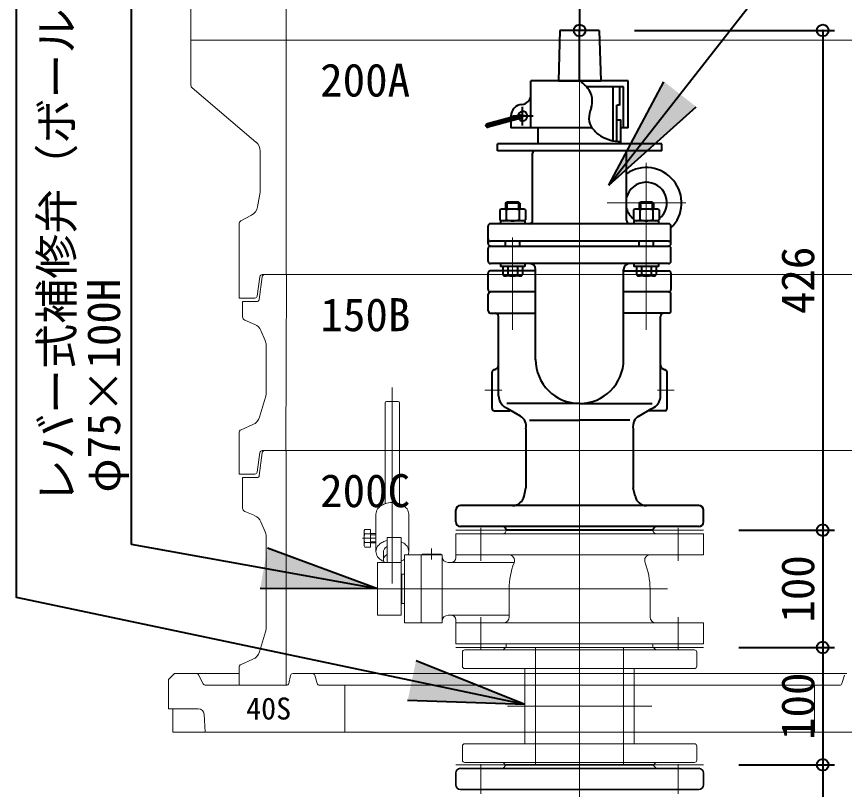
# Model space of a CAD drawing. Units: millimetres at full size, sheet at 1:20. Extents: x -5952 to 5966, y -3160 to 3160.
# Drawn here: x 117 to 822, y 1791 to 2450 of the extents above; entities that cross this region are included whole.
import ezdxf
from ezdxf.enums import TextEntityAlignment as Align

# ---------------------------------------------------------------- set-up
doc = ezdxf.new("R2010")
doc.units = ezdxf.units.MM
doc.header["$LTSCALE"] = 20
doc.header["$PDMODE"] = 32
doc.header["$PDSIZE"] = 10
for name, color, linetype, lineweight in [('0-5_TEMP01', 3, 'Continuous', 18), ('0-6_T字管', 6, 'Continuous', 35), ('0-7_躯体', 7, 'Continuous', 9), ('0-8_細線', 7, 'Continuous', 9), ('0-9_消火栓', 2, 'Continuous', 40), ('0-C_寸法', 1, 'Continuous', 40), ('1-1_補修弁', 7, 'Continuous', 9)]:
    doc.layers.add(name, color=color, linetype=linetype, lineweight=lineweight)
doc.layers.add('0-D_注釈', color=1, linetype='Continuous')
doc.styles.add('ＭＳ ゴシック', font='')
doc.styles.get('ＭＳ ゴシック').set_extended_font_data('MS Gothic')

msp = doc.modelspace()

# ---------------------------------------------------------------- linework, layer by layer
at = {"layer": '0-5_TEMP01'}
for p, q in [((596.24, 2586.35), (596.24, 2429.98)), ((596.24, 2439.19), (596.24, 2169.18)), ((596.24, 2012.18), (596.24, 2438.18)), ((596.24, 2012.18), (596.24, 2438.18)), ((653.08, 2325.36), (653.08, 2182.86)), ((686.81, 2291.23), (619.67, 2291.23)), ((596.24, 2268.68), (596.24, 1918.68)), ((596.24, 2268.68), (596.24, 2048.68)), ((539.24, 2261.68), (539.24, 2182.86)), ((436.74, 1966.74), (436.74, 2133.92)), ((515.55, 2131.49), (529.92, 2131.49)), ((676.93, 2131.49), (662.56, 2131.49)), ((596.24, 2118.68), (596.24, 1868.68)), ((490.74, 2012.18), (701.74, 2012.18)), ((512.24, 1986.19), (512.24, 2014.19)), ((680.24, 2014.19), (680.24, 1986.19)), ((411.37, 2005.32), (422.74, 2005.32)), ((596.24, 1978.69), (596.24, 1878.69)), ((408.74, 1962.18), (671.23, 1962.18)), ((596.24, 1313.99), (596.24, 1949.48)), ((512.24, 1910.18), (512.24, 1938.18)), ((680.24, 1938.18), (680.24, 1910.18)), ((596.24, 1928.69), (596.24, 1828.69)), ((490.74, 1912.18), (701.74, 1912.18)), ((558.74, 1812.18), (558.74, 1912.18)), ((596.24, 1812.18), (596.24, 1912.18)), ((633.74, 1812.18), (633.74, 1912.18)), ((534.8, 1862.18), (657.66, 1862.18)), ((596.24, 1308.39), (596.24, 1849.48)), ((490.74, 1812.18), (701.74, 1812.18)), ((512.24, 1787.32), (512.24, 1812.86)), ((680.24, 1787.32), (680.24, 1812.86))]:
    msp.add_line(p, q, dxfattribs=at)
at = {"layer": '0-6_T字管'}
for p, q in [((533.74, 1812.18), (530.73, 1809.18)), ((533.74, 1812.18), (658.73, 1812.18)), ((658.73, 1812.18), (661.74, 1809.18)), ((490.74, 1795.19), (490.74, 1805.19)), ((697.74, 1809.18), (494.74, 1809.18)), ((701.74, 1795.19), (701.74, 1805.19)), ((697.74, 1791.19), (494.74, 1791.19))]:
    msp.add_line(p, q, dxfattribs=at)
for centre, start, end in [((494.74, 1805.19), 90, 180), ((697.74, 1805.19), 0, 90), ((494.74, 1795.19), 180, 270), ((697.74, 1795.19), 270, 0)]:
    msp.add_arc(centre, 4, start, end, dxfattribs=at)
at = {"layer": '0-7_躯体'}
for p, q in [((265.24, 2479.98), (265.24, 2429.98)), ((346.24, 2479.98), (346.24, 2429.98)), ((265.24, 2429.98), (596.24, 2429.98)), ((265.24, 2429.98), (265.24, 2391.39)), ((346.24, 2429.98), (346.24, 2229.98)), ((887.24, 2429.98), (596.24, 2429.98)), ((266.31, 2389.09), (320.63, 2342.98)), ((324.24, 2335.3), (324.24, 2301.81)), ((324.1, 2300.16), (322.05, 2287.85)), ((316.88, 2280.66), (307.82, 2275.83)), ((306.24, 2273.19), (306.24, 2229.98)), ((306.24, 2229.98), (306.24, 2209.99)), ((323.99, 2228.26), (321.66, 2211.7)), ((325.99, 2228.26), (323.25, 2208.71)), ((325.97, 2229.98), (596.24, 2229.98)), ((346.49, 2229.98), (345.99, 2079.98)), ((866.49, 2229.98), (596.24, 2229.98)), ((306.24, 2209.99), (319.69, 2209.99)), ((309.24, 2206.99), (309.24, 2193.96)), ((309.24, 2206.99), (321.26, 2206.99)), ((311.05, 2191.2), (319.56, 2187.56)), ((324.81, 2182.3), (328.43, 2173.87)), ((329.23, 2169.93), (329.23, 2128.47)), ((328.8, 2125.56), (323.58, 2108.39)), ((308.03, 2097.77), (318.01, 2102.14)), ((306.24, 2095.02), (306.24, 2059.99)), ((323.99, 2078.26), (321.66, 2061.7)), ((323.46, 2058.72), (326.01, 2078.24)), ((325.97, 2079.98), (596.24, 2079.98)), ((346.24, 2079.98), (346.24, 1879.98)), ((866.49, 2079.98), (596.24, 2079.98)), ((306.24, 2059.99), (319.69, 2059.99)), ((309.24, 2056.99), (321.49, 2056.99)), ((309.24, 2056.99), (309.24, 2030.96)), ((311.06, 2028.21), (319.56, 2024.56)), ((324.81, 2019.3), (328.43, 2010.87)), ((329.24, 2006.93), (329.24, 1928.47)), ((323.58, 1908.39), (328.8, 1925.56)), ((308.04, 1897.77), (318.02, 1902.14)), ((246.24, 1884.99), (251.24, 1889.99)), ((251.24, 1889.99), (271.24, 1889.99)), ((271.24, 1889.99), (306.24, 1889.99)), ((306.24, 1895.02), (306.24, 1879.98)), ((351.88, 1889.99), (368.75, 1889.99)), ((368.75, 1889.99), (823.73, 1889.99)), ((246.24, 1884.99), (246.24, 1859.99)), ((275.69, 1881.09), (271.8, 1888.88)), ((348.56, 1881.59), (349.92, 1888.37)), ((372.81, 1881.41), (370.67, 1888.56)), ((819.66, 1881.41), (821.81, 1888.56)), ((277.48, 1879.98), (346.6, 1879.98)), ((306.24, 1879.98), (346.6, 1879.98)), ((374.73, 1879.98), (596.24, 1879.98)), ((374.73, 1879.98), (596.24, 1879.98)), ((396.24, 1879.98), (396.24, 1839.99)), ((817.75, 1879.98), (596.24, 1879.98)), ((817.75, 1879.98), (596.24, 1879.98)), ((796.24, 1879.98), (796.24, 1839.99)), ((246.24, 1859.99), (271.49, 1859.99)), ((249.69, 1859.99), (249.83, 1839.99)), ((276.48, 1855.23), (277.24, 1839.99)), ((249.83, 1839.99), (596.24, 1839.99)), ((942.65, 1839.99), (596.24, 1839.99))]:
    msp.add_line(p, q, dxfattribs=at)
for centre, radius, start, end in [((268.24, 2391.39), 3, 180, 230.195), ((314.24, 2335.3), 10, 0, 50.194), ((314.24, 2301.81), 10, 350.538, 0), ((312.18, 2289.49), 10, 298.072, 350.538), ((309.24, 2273.19), 3, 118.073, 180), ((325.97, 2227.98), 2, 90, 172.001), ((327.98, 2227.98), 2, 90, 172.001), ((319.69, 2211.99), 2, 270, 352.001), ((321.26, 2208.98), 2, 270, 352.001), ((312.24, 2193.96), 3, 180, 246.801), ((315.62, 2178.36), 10, 23.199, 66.801), ((319.23, 2169.93), 10, 0, 23.199), ((319.23, 2128.47), 10, 343.072, 0), ((314.01, 2111.3), 10, 293.629, 343.072), ((309.24, 2095.02), 3, 113.629, 180), ((325.97, 2077.98), 2, 90, 172.001), ((328, 2077.98), 2, 90, 172.569), ((319.69, 2061.99), 2, 270, 352.001), ((321.49, 2058.98), 2, 270, 352.569), ((312.24, 2030.96), 3, 180, 246.801), ((315.62, 2015.36), 10, 23.199, 66.801), ((319.24, 2006.93), 10, 0, 23.199), ((319.24, 1928.47), 10, 343.072, 0), ((314.02, 1911.3), 10, 293.629, 343.072), ((309.24, 1895.02), 3, 113.629, 180), ((270, 1887.99), 2, 26.565, 90), ((351.88, 1887.99), 2, 90, 168.691), ((368.75, 1887.99), 2, 16.7, 90), ((277.48, 1881.98), 2, 206.565, 270), ((346.6, 1881.98), 2, 270, 348.691), ((374.73, 1881.98), 2, 196.7, 270), ((817.75, 1881.98), 2, 270, 343.3), ((271.49, 1854.98), 5, 2.862, 90)]:
    msp.add_arc(centre, radius, start, end, dxfattribs=at)
at = {"layer": '0-8_細線'}
for p, q in [((533.23, 1912.18), (531.24, 1910.18)), ((533.23, 1912.18), (659.23, 1912.18)), ((659.23, 1912.18), (661.24, 1910.18)), ((496.46, 1908.18), (496.46, 1896.18)), ((498.46, 1910.18), (694.01, 1910.18)), ((696.01, 1908.18), (696.01, 1896.18)), ((498.46, 1894.18), (694.01, 1894.18)), ((549.74, 1830.19), (549.74, 1894.18)), ((642.74, 1830.19), (642.74, 1894.18)), ((496.46, 1816.19), (496.46, 1828.18)), ((498.46, 1830.19), (694.01, 1830.19)), ((696.01, 1816.19), (696.01, 1828.18)), ((498.46, 1814.19), (694.01, 1814.19)), ((533.23, 1812.18), (531.24, 1814.19)), ((659.23, 1812.18), (661.24, 1814.19))]:
    msp.add_line(p, q, dxfattribs=at)
for centre, start, end in [((498.46, 1908.18), 90, 179.998), ((694.01, 1908.18), 0.002, 90), ((498.46, 1896.18), 179.998, 270), ((694.01, 1896.18), 270, 0.002), ((498.46, 1828.18), 90, 180.002), ((694.01, 1828.18), 359.998, 90), ((498.46, 1816.19), 180.002, 270), ((694.01, 1816.19), 270, 359.998)]:
    msp.add_arc(centre, 2, start, end, dxfattribs=at)
at = {"layer": '0-9_消火栓'}
for p, q in [((579.49, 2438.18), (578.16, 2395.1)), ((612.99, 2438.18), (579.49, 2438.18)), ((596.24, 2395.18), (596.24, 2438.18)), ((612.99, 2438.18), (614.32, 2395.1)), ((612.99, 2438.18), (614.32, 2395.1)), ((637.74, 2395.1), (554.74, 2395.1)), ((554.74, 2355.1), (554.74, 2395.1)), ((578.16, 2395.18), (614.32, 2395.18)), ((637.74, 2355.1), (637.74, 2395.1)), ((633.74, 2390.1), (602.2, 2390.1)), ((624.74, 2344.12), (624.74, 2390.1)), ((630.29, 2390.1), (630.49, 2389.89)), ((630.49, 2374.8), (630.49, 2389.89)), ((633.74, 2355.1), (633.74, 2390.1)), ((547.74, 2357.23), (547.74, 2372.95)), ((630.29, 2374.59), (627.99, 2374.59)), ((627.99, 2343.7), (627.99, 2374.59)), ((630.49, 2374.8), (630.29, 2374.59)), ((549.37, 2365.53), (515.86, 2356.56)), ((544.93, 2365.9), (517.67, 2358.59)), ((545.72, 2363), (518.44, 2355.69)), ((537.74, 2365.1), (537.74, 2363.97)), ((556.57, 2365.1), (538.96, 2365.1)), ((537.74, 2360.86), (537.74, 2355.1)), ((606.89, 2355.1), (537.74, 2355.1)), ((560.99, 2341.59), (560.99, 2355.1)), ((631.49, 2341.59), (631.49, 2355.1)), ((637.74, 2355.1), (631.49, 2355.1)), ((666.24, 2341.59), (526.24, 2341.59)), ((526.24, 2335.6), (526.24, 2341.59)), ((666.24, 2335.6), (666.24, 2341.59)), ((666.24, 2335.6), (526.24, 2335.6)), ((556.24, 2276.41), (556.24, 2333.59)), ((636.24, 2276.41), (636.24, 2333.6)), ((533.24, 2290.91), (534.24, 2291.9)), ((544.24, 2291.9), (534.24, 2291.9)), ((534.24, 2291.9), (534.24, 2285.9)), ((545.24, 2290.91), (544.24, 2291.9)), ((544.24, 2291.9), (544.24, 2285.9)), ((647.08, 2290.91), (648.08, 2291.9)), ((658.08, 2291.9), (648.08, 2291.9)), ((648.08, 2291.9), (648.08, 2285.9)), ((659.08, 2290.91), (658.08, 2291.9)), ((658.08, 2291.9), (658.08, 2285.9)), ((528.29, 2285.11), (528.29, 2276.7)), ((547.45, 2285.9), (531.02, 2285.9)), ((545.24, 2290.91), (533.24, 2290.91)), ((533.24, 2290.91), (533.24, 2285.9)), ((533.76, 2285.11), (533.76, 2276.7)), ((544.72, 2285.11), (544.72, 2276.7)), ((545.24, 2290.91), (545.24, 2285.9)), ((550.19, 2285.11), (550.19, 2276.7)), ((642.13, 2285.11), (642.13, 2276.7)), ((661.29, 2285.9), (644.87, 2285.9)), ((659.08, 2290.91), (647.08, 2290.91)), ((647.08, 2290.91), (647.08, 2285.9)), ((647.6, 2285.11), (647.6, 2276.7)), ((658.55, 2285.11), (658.55, 2276.7)), ((659.08, 2290.91), (659.08, 2285.9)), ((664.03, 2285.11), (664.03, 2276.7)), ((518.24, 2256.41), (518.24, 2271.41)), ((672.09, 2273.4), (520.24, 2273.4)), ((528.74, 2275.9), (528.74, 2273.4)), ((549.74, 2275.9), (528.74, 2275.9)), ((549.74, 2275.9), (549.74, 2273.4)), ((642.58, 2275.9), (642.58, 2273.4)), ((663.58, 2275.9), (642.58, 2275.9)), ((663.58, 2275.9), (663.58, 2273.4)), ((674.08, 2256.41), (674.08, 2271.41)), ((672.08, 2258.41), (520.24, 2258.41)), ((533.24, 2254.4), (533.24, 2258.41)), ((545.24, 2254.4), (545.24, 2258.41)), ((647.08, 2254.4), (647.08, 2258.41)), ((659.08, 2254.4), (659.08, 2258.41)), ((518.24, 2241.41), (518.24, 2252.4)), ((520.24, 2254.4), (672.09, 2254.4)), ((674.08, 2241.41), (674.08, 2252.4)), ((672.08, 2239.4), (520.24, 2239.4)), ((528.74, 2239.4), (528.74, 2236.91)), ((549.74, 2236.91), (528.74, 2236.91)), ((530.74, 2236.91), (530.74, 2229.7)), ((534.99, 2236.91), (534.99, 2229.7)), ((543.49, 2236.91), (543.49, 2229.7)), ((547.74, 2236.91), (547.74, 2229.7)), ((549.74, 2239.4), (549.74, 2236.91)), ((642.58, 2239.4), (642.58, 2236.91)), ((663.58, 2236.91), (642.58, 2236.91)), ((644.58, 2236.91), (644.58, 2229.7)), ((648.83, 2236.91), (648.83, 2229.7)), ((657.33, 2236.91), (657.33, 2229.7)), ((661.58, 2236.91), (661.58, 2229.7)), ((663.58, 2239.4), (663.58, 2236.91)), ((518.24, 2217.23), (518.24, 2231.23)), ((558.74, 2233.23), (520.24, 2233.23)), ((545.62, 2228.91), (532.87, 2228.91)), ((558.74, 2157.5), (558.74, 2234.4)), ((633.74, 2157.67), (633.74, 2234.4)), ((633.74, 2233.23), (672.08, 2233.23)), ((659.45, 2228.91), (646.71, 2228.91)), ((674.08, 2231.23), (674.08, 2217.23)), ((558.74, 2215.23), (520.24, 2215.23)), ((672.08, 2215.23), (633.74, 2215.23)), ((518.4, 2199.23), (518.4, 2213.23)), ((674.08, 2199.23), (674.08, 2213.23)), ((520.4, 2197.23), (558.74, 2197.23)), ((527.24, 2126.81), (527.24, 2194.23)), ((672.08, 2197.23), (633.74, 2197.23)), ((665.24, 2126.81), (665.24, 2194.23)), ((521.74, 2115.99), (521.74, 2146.99)), ((669.24, 2148.99), (668.74, 2148.99)), ((670.74, 2115.99), (670.74, 2146.99)), ((535.18, 2115.59), (532.98, 2116.86)), ((596.24, 2120.17), (534.3, 2120.17)), ((545.78, 2109.47), (535.18, 2115.59)), ((596.24, 2120.17), (658.18, 2120.17)), ((646.7, 2109.47), (657.3, 2115.59)), ((657.3, 2115.59), (659.5, 2116.86)), ((523.74, 2113.99), (536.88, 2113.99)), ((668.74, 2113.99), (655.61, 2113.99)), ((553.53, 2105.82), (596.24, 2105.82)), ((638.95, 2105.82), (596.24, 2105.82)), ((550.55, 2098.68), (550.55, 2048.37)), ((641.93, 2098.68), (641.93, 2048.37)), ((548.96, 2041.05), (550.55, 2048.37)), ((643.52, 2041.05), (641.93, 2048.37)), ((697.74, 2033.18), (494.73, 2033.18)), ((490.74, 2019.18), (490.74, 2029.39)), ((701.74, 2019.18), (701.74, 2029.18)), ((697.74, 2015.18), (494.74, 2015.18)), ((658.74, 2012.18), (533.74, 2012.18))]:
    msp.add_line(p, q, dxfattribs=at)
msp.add_lwpolyline([(631.49, 2341.59), (631.49, 2361.6), (627.99, 2361.6)], dxfattribs=at)
for centre, radius, start, end in [((584.03, 2374.5), 23.95, 37.40601, 59.32743), ((587.48, 2376.76), 19.82, 11.82989, 38.28191), ((546.74, 2383.07), 8, 273.185, 0), ((587.9, 2378.21), 19.16, 340.48938, 7.85098), ((547.74, 2365.1), 10, 93.185, 180), ((637.76, 2360.55), 33.73, 160.48927, 176.02855), ((547.74, 2365.1), 4, 217.024, 172.976), ((545.33, 2364.45), 1.5, 285, 105), ((618.18, 2363.47), 14.07, 182.40835, 219.6681), ((518.05, 2357.14), 1.5, 105, 285), ((628.59, 2371.32), 27.11, 218.39583, 237.7464), ((630.39, 2373.46), 29.89, 237.00634, 254.54624), ((630.49, 2374.74), 31.14, 254.99564, 271.83385), ((558.24, 2333.59), 2, 90, 180), ((634.24, 2333.59), 2, 0, 90), ((653.08, 2291.23), 30, 314.427, 124.152), ((653.08, 2291.23), 17.5, 308.734, 164.233), ((531.02, 2280.82), 5.08, 57.419, 122.581), ((539.24, 2266.77), 19.14, 73.374, 106.626), ((547.45, 2280.82), 5.08, 57.419, 122.581), ((653.08, 2291.23), 17.5, 195.767, 231.265), ((644.87, 2280.82), 5.08, 57.419, 122.581), ((653.08, 2266.77), 19.14, 73.374, 106.626), ((661.29, 2280.82), 5.08, 57.419, 122.581), ((520.24, 2271.41), 2, 90, 180), ((531.02, 2280.99), 5.08, 237.419, 302.581), ((539.24, 2295.03), 19.14, 253.374, 286.626), ((547.45, 2280.99), 5.08, 237.419, 302.581), ((553.24, 2276.41), 3, 270, 0), ((639.24, 2276.41), 3, 180, 270), ((644.87, 2280.99), 5.08, 237.419, 302.581), ((653.08, 2295.03), 19.14, 253.374, 286.626), ((661.29, 2280.99), 5.08, 237.419, 302.581), ((672.08, 2271.41), 2, 0, 90), ((520.24, 2260.41), 2, 180, 270), ((520.24, 2256.41), 2, 180, 270), ((672.08, 2260.41), 2, 270, 0), ((672.08, 2256.41), 2, 270, 0), ((520.24, 2252.4), 2, 90, 180), ((672.08, 2252.4), 2, 0, 90), ((520.24, 2241.41), 2, 180, 270), ((553.74, 2234.4), 5, 0, 90), ((638.74, 2234.4), 5, 90, 180), ((672.08, 2241.41), 2, 270, 0), ((520.24, 2231.23), 2, 90, 180), ((532.87, 2232.12), 3.22, 228.74, 311.26), ((539.24, 2240.59), 11.69, 248.679, 291.321), ((545.62, 2232.12), 3.22, 228.74, 311.26), ((646.71, 2232.12), 3.22, 228.74, 311.26), ((653.08, 2240.59), 11.69, 248.679, 291.321), ((659.45, 2232.12), 3.22, 228.74, 311.26), ((672.08, 2231.23), 2, 0, 90), ((520.24, 2217.23), 2, 180, 270), ((520.4, 2213.23), 2, 90, 180), ((672.08, 2217.23), 2, 270, 0), ((672.08, 2213.23), 2, 0, 90), ((520.4, 2199.23), 2, 180, 270), ((524.24, 2194.23), 3, 0, 90), ((668.24, 2194.23), 3, 90, 180), ((672.08, 2199.23), 2, 270, 0), ((596.24, 2157.67), 37.5, 180, 0), ((523.24, 2152.99), 4, 270, 0), ((669.24, 2152.99), 4, 180, 270), ((523.74, 2146.99), 2, 90, 180), ((668.74, 2146.99), 2, 0, 90), ((538.74, 2126.81), 11.5, 180, 240), ((653.74, 2126.81), 11.5, 300, 0), ((523.74, 2115.99), 2, 180, 270), ((668.74, 2115.99), 2, 270, 0), ((540.78, 2100.8), 10, 347.697, 60), ((651.7, 2100.8), 10, 120, 192.303), ((539.18, 2043.18), 10, 270, 347.697), ((653.29, 2043.18), 10, 192.303, 270), ((494.74, 2029.18), 4, 90, 180), ((697.74, 2029.18), 4, 0, 90), ((494.74, 2019.18), 4, 180, 270), ((697.74, 2019.18), 4, 270, 0), ((530.73, 2012.18), 3, 0, 90), ((661.74, 2012.18), 3, 90, 180)]:
    msp.add_arc(centre, radius, start, end, dxfattribs=at)
at = {"layer": '0-C_寸法'}
for p, q in [((621.23, 2306.15), (916.24, 2684.24)), ((596.24, 2522.98), (596.24, 2438.18)), ((214.57, 1999.97), (214.57, 2479.92)), ((642.99, 2438.18), (813.32, 2438.18)), ((803.31, 2438.18), (803.31, 2012.18)), ((621.23, 2306.15), (668.12, 2394.47)), ((621.23, 2306.15), (695.5, 2373.11)), ((731.74, 2012.18), (813.32, 2012.18)), ((731.74, 2012.18), (813.32, 2012.18)), ((803.31, 2012.18), (803.31, 1912.18)), ((424.24, 1962.18), (214.57, 1999.97)), ((424.24, 1962.18), (330.4, 1996.74)), ((424.24, 1962.18), (324.24, 1962.57)), ((731.74, 1912.18), (813.32, 1912.18)), ((731.74, 1912.18), (813.32, 1912.18)), ((803.31, 1912.18), (803.31, 1812.18)), ((549.74, 1863.57), (456.95, 1900.86)), ((549.74, 1863.57), (449.79, 1866.88)), ((731.74, 1812.18), (813.32, 1812.18)), ((731.74, 1812.18), (813.32, 1812.18)), ((803.31, 1812.18), (803.31, 1579.98))]:
    msp.add_line(p, q, dxfattribs=at)
msp.add_lwpolyline([(549.74, 1863.57), (116.71, 1954.79), (116.71, 2540.11)], dxfattribs=at)
for p in [(596.24, 2438.18), (803.31, 2438.18), (803.31, 2012.18), (803.31, 1912.18), (803.31, 1812.18)]:
    msp.add_point(p, dxfattribs=at)
for points in [[(668.12, 2394.47), (695.5, 2373.11), (621.23, 2306.15)], [(324.24, 1962.57), (330.4, 1996.74), (424.24, 1962.18)], [(449.79, 1866.88), (456.95, 1900.86), (549.74, 1863.57)]]:
    msp.add_solid(points, dxfattribs=at)
at = {"layer": '1-1_補修弁'}
for p, q in [((430.73, 2120.84), (430.73, 2034.77)), ((441.73, 2121.85), (431.74, 2121.85)), ((442.74, 2120.84), (442.74, 2034.77)), ((422.74, 1994), (422.74, 2025.83)), ((450.73, 1994), (450.73, 2025.83)), ((412.74, 2010.93), (412.74, 1999.7)), ((413.33, 2012.82), (418.23, 2012.82)), ((418.23, 2012.82), (418.23, 1997.81)), ((533.74, 2012.18), (658.73, 2012.18)), ((413.32, 2009.07), (418.23, 2009.07)), ((422.74, 2009.32), (418.23, 2009.32)), ((418.23, 2008.32), (422.74, 2008.32)), ((444.24, 2005.84), (432.24, 2005.84)), ((432.24, 1984.68), (432.24, 2005.84)), ((444.24, 2005.84), (444.24, 1939.68)), ((490.74, 2009.18), (701.74, 2009.18)), ((490.74, 1988.68), (490.74, 2009.18)), ((701.74, 2009.18), (701.74, 1991.19)), ((413.32, 2001.57), (418.23, 2001.57)), ((418.23, 1997.81), (413.33, 1997.81)), ((418.23, 2002.32), (422.74, 2002.32)), ((418.23, 2001.31), (422.74, 2001.31)), ((470.24, 1996.68), (470.24, 1987.18)), ((429.23, 1994), (429.23, 1987.08)), ((447.23, 1962.18), (447.23, 1991.19)), ((479.23, 1991.19), (447.23, 1991.19)), ((461.24, 1991.19), (461.24, 1933.18)), ((462.24, 1991.68), (462.24, 1991.19)), ((478.24, 1991.68), (462.24, 1991.68)), ((478.24, 1991.19), (478.24, 1991.68)), ((479.23, 1991.19), (479.23, 1962.18)), ((596.24, 1991.19), (490.74, 1991.19)), ((596.24, 1991.19), (701.74, 1991.19)), ((424.24, 1984.68), (424.24, 1939.68)), ((444.24, 1984.68), (424.24, 1984.68)), ((484.23, 1984.68), (540.6, 1984.68)), ((444.74, 1974.68), (447.23, 1974.68)), ((447.23, 1933.18), (447.23, 1962.18)), ((479.23, 1962.18), (479.23, 1933.18)), ((536.24, 1938.18), (536.24, 1962.18)), ((656.24, 1938.18), (656.24, 1962.18)), ((444.74, 1949.68), (444.24, 1950.19)), ((444.74, 1949.68), (447.23, 1949.68)), ((424.24, 1939.68), (444.24, 1939.68)), ((484.23, 1939.68), (536.24, 1939.68)), ((479.23, 1933.18), (447.23, 1933.18)), ((490.74, 1935.69), (490.74, 1915.18)), ((490.74, 1933.18), (701.74, 1933.18)), ((701.74, 1933.18), (701.74, 1915.18)), ((701.74, 1915.18), (490.74, 1915.18)), ((533.74, 1912.18), (533.74, 1915.18)), ((658.73, 1912.18), (533.74, 1912.18)), ((658.73, 1912.18), (533.74, 1912.18)), ((658.73, 1915.18), (658.73, 1912.18))]:
    msp.add_line(p, q, dxfattribs=at)
msp.add_lwpolyline([(444.24, 1974.18), (444.74, 1974.68), (444.74, 1949.68)], dxfattribs=at)
for centre, radius, start, end in [((431.74, 2120.84), 1, 90, 180), ((441.73, 2120.84), 1, 0, 90), ((433.05, 2023.87), 10.9, 124.74802, 144.15639), ((435.37, 2020.57), 14.93, 109.14368, 124.86797), ((436.67, 2016.82), 18.91, 89.81124, 109.14224), ((436.8, 2016.82), 18.91, 70.85776, 90.18876), ((438.11, 2020.57), 14.93, 55.13202, 70.85631), ((440.43, 2023.87), 10.9, 35.84362, 55.25199), ((430.38, 2025.73), 7.64, 143.77012, 179.30663), ((443.09, 2025.73), 7.64, 0.69336, 36.22987), ((416.02, 2010.93), 3.29, 144.992, 214.565), ((530.73, 2012.18), 3, 270, 0), ((661.74, 2012.18), 3, 180, 270), ((425.16, 2005.32), 12.42, 162.412, 197.588), ((435.37, 1988.76), 14.93, 109.14368, 124.86797), ((434.15, 1993.63), 9.94, 101.14177, 111.74812), ((416.02, 1999.7), 3.29, 145.435, 215.008), ((430.38, 1993.91), 7.64, 143.77012, 179.30663), ((433.05, 1992.05), 10.9, 124.74802, 144.15639), ((433.34, 1993.95), 4.09, 143.77013, 179.30664), ((434.76, 1992.95), 5.84, 124.74799, 144.15636), ((434.68, 1993.37), 5.45, 116.55797, 126.48113), ((440.51, 1993), 10.08, 52.6097, 68.33399), ((440.43, 1992.05), 10.9, 35.84362, 55.25199), ((443.09, 1993.91), 7.64, 0.69336, 36.22987), ((430.38, 1994.1), 7.64, 180.69337, 216.22988), ((433.05, 1995.96), 10.9, 215.84362, 235.25199), ((433.34, 1987.03), 4.09, 143.77014, 179.30665), ((434.76, 1986.03), 5.84, 124.74797, 144.15634), ((434.68, 1986.45), 5.45, 116.55803, 126.48118), ((443.49, 1994.02), 7.25, 336.93244, 359.82315), ((484.23, 1989.68), 5, 180, 270), ((486.74, 1988.68), 4, 270, 0), ((535.83, 1986.19), 5, 338.332, 90), ((656.64, 1986.19), 5, 90, 201.668), ((433.67, 1996.18), 11.45, 233.33204, 249.05633), ((433.34, 1987.13), 4.09, 180.69336, 216.22987), ((430.12, 1984.75), 0.095, 205.75101, 225.15938), ((438.43, 1998.7), 14.29, 293.98821, 305.06814), ((445.62, 1988.98), 2.23, 297.27062, 316.67898), ((596.24, 1962.18), 60, 158.332, 180), ((596.24, 1962.18), 60, 0, 21.668), ((484.23, 1934.68), 5, 90, 180), ((486.74, 1935.69), 4, 0, 90), ((531.24, 1938.18), 5, 270, 0), ((661.24, 1938.18), 5, 180, 270)]:
    msp.add_arc(centre, radius, start, end, dxfattribs=at)

# ---------------------------------------------------------------- texts
at = {"layer": '0-C_寸法', "style": 'ＭＳ ゴシック'}
for s, p in [('レバー式補修弁（ボール）', (173.33, 2034.47)), ('426', (804.53, 2196.38)), ('φ75×100H', (213.35, 2044.23)), ('100', (804.53, 1933.38)), ('100', (804.53, 1833.38))]:
    msp.add_text(s, height=28.15, rotation=90, dxfattribs=at).set_placement(p, align=Align.BOTTOM_LEFT)
at = {"layer": '0-D_注釈', "style": 'ＭＳ ゴシック'}
for s, height, p in [('200A', 28.15, (375.29, 2373.36)), ('150B', 28.15, (375.54, 2173.36)), ('200C', 28.15, (375.29, 2023.36)), ('40S', 18.77, (312.25, 1845.15))]:
    msp.add_text(s, height=height, dxfattribs=at).set_placement(p, align=Align.BOTTOM_LEFT)

doc.saveas('drawing.dxf')
